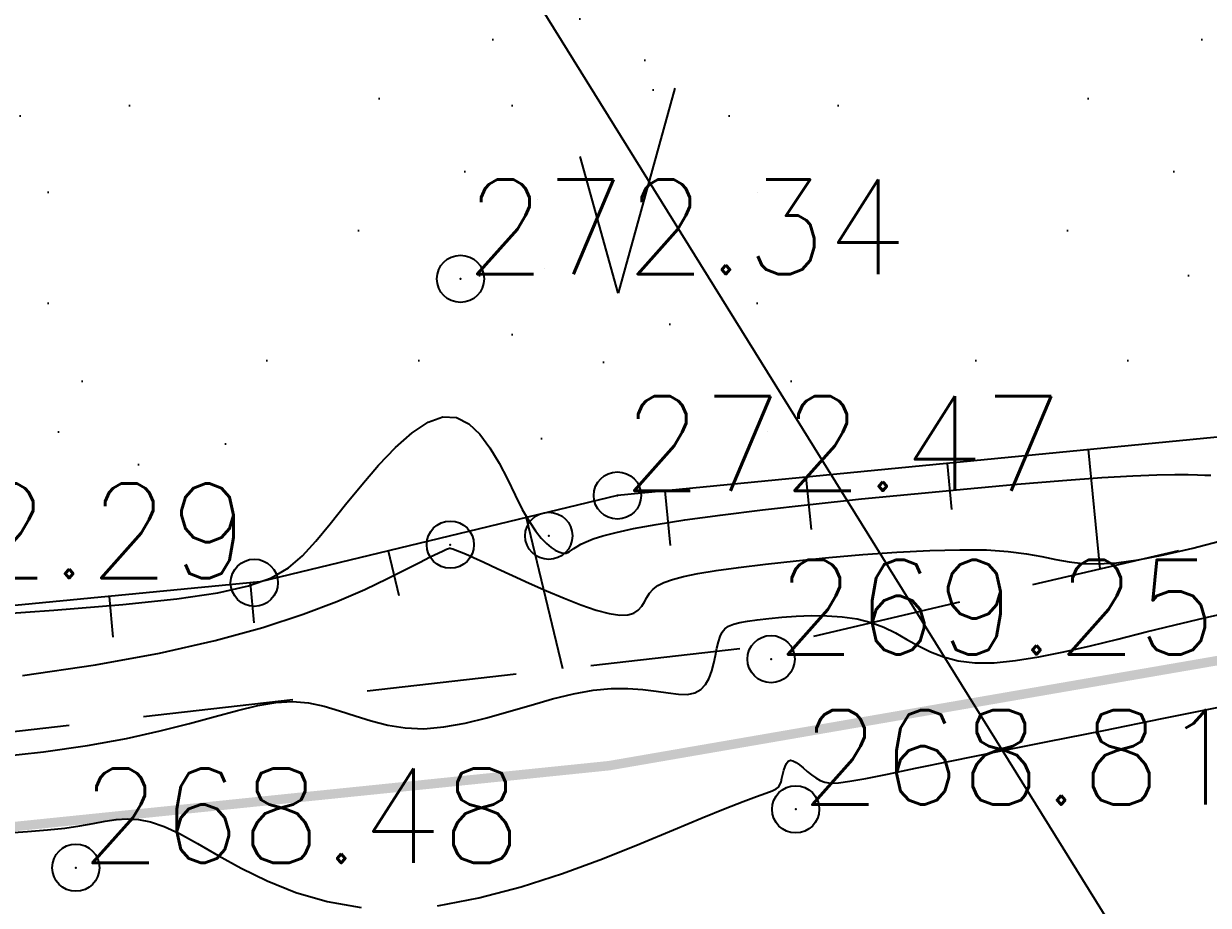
# Model space of a CAD drawing. Header units: millimetres. Extents: x 524954 to 526204, y 9523489 to 9524010.
# Drawn here: x 525904.96 to 525917.5, y 9523654.03 to 9523663.36 of the extents above; entities that cross this region are included whole.
import ezdxf
from ezdxf.enums import TextEntityAlignment as Align

# ---------------------------------------------------------------- set-up
doc = ezdxf.new("R2010")
doc.units = ezdxf.units.MM
doc.header["$PDMODE"] = 32
doc.header["$PDSIZE"] = 0.5
doc.linetypes.add('ACAD_ISO12W100', pattern=[21, 12, -3, 0, -3, 0, -3])
doc.linetypes.add('CACHE2', pattern=[4.7625, 3.175, -1.5875])
for name, color, linetype in [('Bas_Talus', 40, 'CACHE2'), ('Bord Fleuve', 4, 'ACAD_ISO12W100'), ('CN_01_00', 3, 'Continuous'), ('CN_02_00', 4, 'Continuous'), ('CN_10_00', 1, 'Continuous'), ('Haut_Talus', 30, 'Continuous'), ('Route - Route de la corniche de Brazzaville - Tabulations', 7, 'Continuous'), ('Talus', 2, 'Continuous'), ('TopoAlt', 3, 'Continuous'), ('TOPOJIS', 7, 'Continuous'), ('Végétation_Plantation', 70, 'Continuous')]:
    doc.layers.add(name, color=color, linetype=linetype)
doc.styles.add('Simplex 1.0', font='Simplex.shx', dxfattribs={"width": 0.99, "height": 1})

# ---------------------------------------------------------------- blocks, each defined once
blk = doc.blocks.new('TCPOINT M')
at = {"color": 0}
blk.add_point((0, 0), dxfattribs=at)
at = {"layer": 'TopoAlt', "style": 'Simplex 1.0', "width": 0.99}
blk.add_attdef('ALT', (0.15, 0.15), '', height=1, dxfattribs=at)

msp = doc.modelspace()

# ---------------------------------------------------------------- hatches: boundary and pattern name
at = {"layer": 'Bord Fleuve', "ltscale": 0.5}
h = msp.add_hatch(dxfattribs=at)
h.set_pattern_fill('ANSI33', color=256, scale=2, angle=330, style=0)
h.paths.add_polyline_path([(526101.715, 9523771.778), (526101.498, 9523728.689), (526067.042, 9523702.1), (526048.223, 9523678.528), (526031.816, 9523676.184), (526027.837, 9523671.249), (526016.46, 9523661.911), (526012.684, 9523655.259), (526010.342, 9523652.337), (526009.349, 9523649.826), (526002.836, 9523644.901), (526001.359, 9523638.704), (525998.552, 9523634.868), (525992.641, 9523630.59), (525971.373, 9523621.771), (525946.333, 9523622.282), (525936.503, 9523619.892), (525930.695, 9523617.923), (525919.699, 9523615.395), (525895.841, 9523612.948), (525885.599, 9523613.628), (525875.196, 9523613.421), (525867.372, 9523614.558), (525859.164, 9523613.749), (525850.68, 9523611.584), (525842.877, 9523609.413), (525834.137, 9523605.724), (525821.783, 9523602.11), (525815.903, 9523600.185), (525796.184, 9523594.113), (525774.026, 9523585.199), (525767.099, 9523581.761), (525763.989, 9523580.32), (525760.33, 9523578.539), (525748.039, 9523572.413), (525744.059, 9523571.766), (525739.195, 9523569.005), (525726.381, 9523563.785), (525719.788, 9523561.814), (525707.248, 9523554.536), (525700.147, 9523552.212), (525692.212, 9523549.16), (525674.921, 9523545.702), (525662.522, 9523542.332), (525644.942, 9523541.016), (525635.899, 9523540.053), (525621.612, 9523536.522), (525609.298, 9523533.789), (525593.484, 9523529.477), (525590.482, 9523529.837), (525587.338, 9523528.188), (525575.413, 9523524.864), (525573.541, 9523524.376), (525537.559, 9523507.804), (525536.053, 9523507.312), (525509.961, 9523500.658), (525472.702, 9523501.018), (525453.195, 9523495.13), (525425.264, 9523493.316), (525409.725, 9523500.229), (525383.624, 9523517.145), (525374.857, 9523528.592), (525397.503, 9523550.219), (525408.728, 9523544.096), (525423.511, 9523536.311), (525445.736, 9523537.578), (525453.966, 9523539.782), (525464.454, 9523546.087), (525473.153, 9523547.827), (525482.046, 9523548.599), (525491.438, 9523548.246), (525499.251, 9523546.152), (525510.455, 9523545.914), (525524.182, 9523548.573), (525533.752, 9523550.446), (525539.312, 9523550.42), (525543.959, 9523554.529), (525548.966, 9523556.567), (525556.157, 9523559.482), (525565.701, 9523562.659), (525575.687, 9523565.927), (525586.045, 9523569.089), (525592.726, 9523570.833), (525599.232, 9523573.013), (525615.849, 9523577.326), (525625.16, 9523582.583), (525628.685, 9523586.517), (525632.523, 9523586.625), (525648.079, 9523583.088), (525655.429, 9523583.638), (525665.347, 9523586.334), (525670.505, 9523587.365), (525674.974, 9523592.31), (525681.363, 9523595.427), (525690.374, 9523596.897), (525696.726, 9523596.667), (525703.112, 9523600.372), (525712.502, 9523603.181), (525720.951, 9523606.622), (525729.973, 9523611.744), (525735.094, 9523612.577), (525741.896, 9523615.967), (525746.088, 9523618.007), (525749.05, 9523619.379), (525756.94, 9523623.296), (525766.831, 9523627.898), (525804.249, 9523638.101), (525817.576, 9523642.025), (525828.432, 9523644.919), (525839.805, 9523649.896), (525846.166, 9523651.166), (525855.839, 9523655.822), (525867.776, 9523655.711), (525877.503, 9523655.632), (525886.144, 9523654.198), (525894.786, 9523653.829), (525911.157, 9523655.506), (525918.652, 9523656.801), (525925.004, 9523658.249), (525933.183, 9523660.832), (525939.613, 9523663.374), (525944.509, 9523665.893), (525950.393, 9523669.022), (525957.623, 9523672.73), (525962.986, 9523676.276), (525970.165, 9523679.965), (525973.599, 9523682.924), (525976.261, 9523684.646), (525980.145, 9523686.246), (525987.591, 9523689.162), (525991.967, 9523692.966), (525998.543, 9523697.851), (526003.542, 9523703.73), (526012.581, 9523711.677), (526026.66, 9523716.709), (526030.85, 9523726.011), (526046.387, 9523740.613), (526052.355, 9523745.599), (526061.927, 9523759.011), (526073.275, 9523760.379), (526077.818, 9523761.95), (526083.981, 9523762.217)])
h.paths.add_polyline_path([(525512.661, 9523516.101), (525534.357, 9523523.257), (525535.319, 9523520.342), (525513.623, 9523513.186)], flags=24)
h.paths.add_polyline_path([(525743.331, 9523593.045), (525764.315, 9523602.078), (525765.529, 9523599.259), (525744.545, 9523590.226)], flags=24)
h.paths.add_polyline_path([(525983.194, 9523662.071), (526001.508, 9523675.73), (526003.343, 9523673.269), (525985.029, 9523659.611)], flags=24)
at = {"layer": 'Végétation_Plantation', "linetype": 'CACHE2', "ltscale": 0.5}
h = msp.add_hatch(dxfattribs=at)
h.set_pattern_fill('BROUSS', color=256, scale=1.5, style=0)
h.set_pattern_definition([(74.475889, (0, 0), (-3.750000001, 13.500000005), [2.25, -11.761156275]), (74.475889, (3.75, 4.5), (-3.750000001, 13.500000005), [2.25, -11.761156275]), (74.475889, (7.5, 9), (-3.750000001, 13.500000005), [2.25, -11.761156275]), (105.524111, (0, 0), (-7.500000003, 4e-10), [1.5, -12.511156275]), (105.524111, (3.75, 4.5), (-7.500000003, 4e-10), [1.5, -12.511156275]), (105.524111, (7.5, 9), (-7.500000003, 4e-10), [1.5, -12.511156275]), (0, (0.453, 0.484), (3.75, 4.5), [0, -7.5]), (0, (1.468, 1.072), (3.75, 4.5), [0, -7.5]), (0, (1.1713, 1.8804), (3.75, 4.5), [0, -7.5]), (0, (2.327, 1.9907), (3.75, 4.5), [0, -7.5]), (0, (1.64, 3.7912), (3.75, 4.5), [0, -7.5]), (0, (0.3684, 2.1545), (3.75, 4.5), [0, -7.5]), (0, (0.281, 2.4684), (3.75, 4.5), [0, -7.5]), (0, (0.0314, 3.7912), (3.75, 4.5), [0, -7.5]), (0, (-0.7807, 0.2634), (3.75, 4.5), [0, -7.5]), (0, (-0.8588, 0.9984), (3.75, 4.5), [0, -7.5]), (0, (-1.468, 0.19), (3.75, 4.5), [0, -7.5]), (0, (-1.624, 1.2924), (3.75, 4.5), [0, -7.5]), (0, (-1.1242, 1.9905), (3.75, 4.5), [0, -7.5]), (0, (-1.3274, 2.6888), (3.75, 4.5), [0, -7.5]), (0, (-1.9207, 3.5707), (3.75, 4.5), [0, -7.5]), (0, (-0.406, 2.9085), (3.75, 4.5), [0, -7.5]), (0, (-2.53, 2.064), (3.75, 4.5), [0, -7.5]), (0, (-2.7485, 0.6675), (3.75, 4.5), [0, -7.5]), (0, (-1.1235, -0.4347), (3.75, 4.5), [0, -7.5]), (0, (-0.156, -0.7287), (3.75, 4.5), [0, -7.5]), (0, (-0.812, -1.537), (3.75, 4.5), [0, -7.5]), (0, (1.5774, -1.4635), (3.75, 4.5), [0, -7.5]), (0, (0.5466, -0.3245), (3.75, 4.5), [0, -7.5]), (0, (1.468, -0.104), (3.75, 4.5), [0, -7.5])])
h.paths.add_polyline_path([(525951.566, 9523680.225), (525950.037, 9523690.437), (525933.18, 9523690.145), (525919.733, 9523691.118), (525906.384, 9523691.312), (525897.403, 9523692.282), (525894.772, 9523682.066), (525892.628, 9523668.736), (525892.432, 9523659.076), (525903.818, 9523658.766), (525911.909, 9523658.492), (525923.035, 9523660.751), (525931.949, 9523662.737), (525939.231, 9523671.215), (525945.813, 9523673.604), (525952.181, 9523677.416)])

# ---------------------------------------------------------------- linework, layer by layer
at = {"layer": 'Bas_Talus', "ltscale": 0.5, "flags": 128}
msp.add_lwpolyline([(525868.339, 9523656.577), (525877.744, 9523655.063), (525886.609, 9523655.237), (525893.634, 9523654.739), (525901.314, 9523655.465), (525912.972, 9523656.796), (525918.781, 9523658.159), (525925.645, 9523660.086), (525933.631, 9523662.434), (525942.875, 9523667.301), (525945.639, 9523670.2), (525949.012, 9523672.905), (525956.673, 9523675.59), (525961.547, 9523678.515), (525971.16, 9523682.992), (525975.569, 9523685.823), (525979.78, 9523688.287)], dxfattribs=at)
at = {"layer": 'Bord Fleuve', "ltscale": 0.35, "flags": 128}
msp.add_lwpolyline([(525394.064, 9523546.741, 0.1, 0.1, 0), (525403.511, 9523541.057, 0.1, 0.1, 0), (525423.511, 9523536.311, 0.1, 0.1, 0), (525445.736, 9523537.578, 0.1, 0.1, 0), (525453.966, 9523539.782, 0.1, 0.1, 0), (525464.454, 9523546.087, 0.1, 0.1, 0), (525473.153, 9523547.827, 0.1, 0.1, 0), (525482.046, 9523548.599, 0.1, 0.1, 0), (525491.438, 9523548.246, 0.1, 0.1, 0), (525499.251, 9523546.152, 0.1, 0.1, 0), (525510.455, 9523545.914, 0.1, 0.1, 0), (525524.182, 9523548.573, 0.1, 0.1, 0), (525533.752, 9523550.446, 0.1, 0.1, 0), (525539.312, 9523550.42, 0.1, 0.1, 0), (525543.959, 9523554.529, 0.1, 0.1, 0), (525548.966, 9523556.567, 0.1, 0.1, 0), (525556.157, 9523559.482, 0.1, 0.1, 0), (525565.701, 9523562.659, 0.1, 0.1, 0), (525575.687, 9523565.927, 0.1, 0.1, 0), (525586.045, 9523569.089, 0.1, 0.1, 0), (525592.726, 9523570.833, 0.1, 0.1, 0), (525599.232, 9523573.013, 0.1, 0.1, 0), (525615.849, 9523577.326, 0.1, 0.1, 0), (525625.16, 9523582.583, 0.1, 0.1, 0), (525628.685, 9523586.517, 0.1, 0.1, 0), (525632.523, 9523586.625, 0.1, 0.1, 0), (525648.079, 9523583.088, 0.1, 0.1, 0), (525655.429, 9523583.638, 0.1, 0.1, 0), (525665.347, 9523586.334, 0.1, 0.1, 0), (525670.505, 9523587.365, 0.1, 0.1, 0), (525674.974, 9523592.31, 0.1, 0.1, 0), (525674.974, 9523592.31, 0.1, 0.1, 0), (525681.363, 9523595.427, 0.1, 0.1, 0), (525681.363, 9523595.427, 0.1, 0.1, 0), (525690.374, 9523596.897, 0.1, 0.1, 0), (525696.726, 9523596.667, 0.1, 0.1, 0), (525703.112, 9523600.372, 0.1, 0.1, 0), (525712.502, 9523603.181, 0.1, 0.1, 0), (525712.502, 9523603.181, 0.1, 0.1, 0), (525720.951, 9523606.622, 0.1, 0.1, 0), (525729.973, 9523611.744, 0.1, 0.1, 0), (525735.094, 9523612.577, 0.1, 0.1, 0), (525741.896, 9523615.967, 0.1, 0.1, 0), (525746.088, 9523618.007, 0.1, 0.1, 0), (525749.05, 9523619.379, 0.1, 0.1, 0), (525756.94, 9523623.296, 0.1, 0.1, 0), (525766.831, 9523627.898, 0.1, 0.1, 0), (525804.249, 9523638.101, 0.1, 0.1, 0), (525817.576, 9523642.025, 0.1, 0.1, 0), (525828.432, 9523644.919, 0.1, 0.1, 0), (525839.805, 9523649.896, 0.1, 0.1, 0), (525846.166, 9523651.166, 0.1, 0.1, 0), (525855.839, 9523655.822, 0.1, 0.1, 0), (525867.776, 9523655.711, 0.1, 0.1, 0), (525877.503, 9523655.632, 0.1, 0.1, 0), (525886.144, 9523654.198, 0.1, 0.1, 0), (525894.786, 9523653.829, 0.1, 0.1, 0), (525911.157, 9523655.506, 0.1, 0.1, 0), (525918.652, 9523656.801, 0.1, 0.1, 0), (525925.004, 9523658.249, 0.1, 0.1, 0), (525933.183, 9523660.832, 0.1, 0.1, 0), (525939.613, 9523663.374, 0.1, 0.1, 0), (525944.509, 9523665.893, 0.1, 0.1, 0), (525950.393, 9523669.022, 0.1, 0.1, 0), (525957.623, 9523672.73, 0.1, 0.1, 0), (525962.986, 9523676.276, 0.1, 0.1, 0), (525970.165, 9523679.965, 0.1, 0.1, 0), (525970.165, 9523679.965, 0.1, 0.1, 0), (525973.599, 9523682.924, 0.1, 0.1, 0), (525976.261, 9523684.646, 0.1, 0.1, 0), (525980.145, 9523686.246, 0.1, 0.1, 0), (525987.591, 9523689.162, 0.1, 0.1, 0), (525991.967, 9523692.966, 0.1, 0.1, 0), (525998.543, 9523697.851, 0.1, 0.1, 0), (526003.542, 9523703.73, 0.1, 0.1, 0), (526012.581, 9523711.677, 0.1, 0.1, 0), (526026.66, 9523716.709, 0.1, 0.1, 0), (526030.85, 9523726.011, 0.1, 0.1, 0), (526046.387, 9523740.613, 0.1, 0.1, 0), (526052.355, 9523745.599, 0.1, 0.1, 0), (526061.927, 9523759.011, 0.1, 0.1, 0), (526073.275, 9523760.379, 0.1, 0.1, 0), (526077.818, 9523761.95, 0.1, 0.1, 0), (526083.981, 9523762.217, 0.1, 0.1, 0), (526101.715, 9523771.778, 0, 0, 0)], format="xyseb", dxfattribs=at)
at = {"layer": 'CN_01_00', "flags": 128}
for points, elevation in [([(525904.952, 9523656.461), (525905.723, 9523656.572), (525906.401, 9523656.697), (525906.988, 9523656.831), (525907.492, 9523656.97), (525907.919, 9523657.109), (525908.277, 9523657.245), (525908.572, 9523657.372), (525908.812, 9523657.486), (525909.003, 9523657.583), (525909.152, 9523657.658), (525909.265, 9523657.715), (525909.347, 9523657.755), (525909.402, 9523657.781), (525909.438, 9523657.797), (525909.457, 9523657.804), (525909.467, 9523657.807), (525909.472, 9523657.807), (525909.477, 9523657.807), (525909.486, 9523657.806), (525909.502, 9523657.801), (525909.53, 9523657.791), (525909.573, 9523657.774), (525909.636, 9523657.747), (525909.721, 9523657.71), (525909.832, 9523657.659), (525909.972, 9523657.594), (525910.134, 9523657.519), (525910.311, 9523657.438), (525910.496, 9523657.356), (525910.681, 9523657.278), (525910.858, 9523657.209), (525911.02, 9523657.153), (525911.159, 9523657.115), (525911.269, 9523657.099), (525911.354, 9523657.102), (525911.418, 9523657.122), (525911.466, 9523657.153), (525911.502, 9523657.194), (525911.531, 9523657.239), (525911.558, 9523657.287), (525911.586, 9523657.333), (525911.622, 9523657.375), (525911.671, 9523657.412), (525911.737, 9523657.446), (525911.827, 9523657.478), (525911.945, 9523657.509), (525912.097, 9523657.54), (525912.29, 9523657.571), (525912.527, 9523657.604), (525912.812, 9523657.639), (525913.135, 9523657.675), (525913.483, 9523657.709), (525913.843, 9523657.74), (525914.203, 9523657.766), (525914.549, 9523657.784), (525914.868, 9523657.792), (525915.149, 9523657.789), (525915.381, 9523657.774), (525915.574, 9523657.749), (525915.737, 9523657.719), (525915.883, 9523657.689), (525916.023, 9523657.663), (525916.169, 9523657.646), (525916.333, 9523657.641), (525916.525, 9523657.653), (525916.755, 9523657.685), (525917.025, 9523657.738), (525917.334, 9523657.81), (525917.681, 9523657.9)], 271), ([(525909.343, 9523654.024), (525909.78, 9523654.107), (525910.225, 9523654.224), (525910.664, 9523654.366), (525911.088, 9523654.521), (525911.483, 9523654.678), (525911.838, 9523654.826), (525912.142, 9523654.953), (525912.386, 9523655.053), (525912.575, 9523655.126), (525912.715, 9523655.178), (525912.815, 9523655.215), (525912.882, 9523655.241), (525912.924, 9523655.261), (525912.949, 9523655.28), (525912.964, 9523655.304), (525912.976, 9523655.336), (525912.986, 9523655.375), (525912.996, 9523655.416), (525913.007, 9523655.458), (525913.019, 9523655.497), (525913.034, 9523655.529), (525913.052, 9523655.552), (525913.075, 9523655.563), (525913.102, 9523655.558), (525913.135, 9523655.541), (525913.171, 9523655.515), (525913.21, 9523655.482), (525913.253, 9523655.446), (525913.297, 9523655.409), (525913.343, 9523655.376), (525913.389, 9523655.349), (525913.438, 9523655.33), (525913.499, 9523655.322), (525913.584, 9523655.326), (525913.705, 9523655.342), (525913.873, 9523655.372), (525914.101, 9523655.417), (525914.4, 9523655.478), (525914.782, 9523655.556), (525915.254, 9523655.651), (525915.798, 9523655.761), (525916.39, 9523655.88), (525917.007, 9523656.004), (525917.627, 9523656.128)], 269), ([(525904.762, 9523654.792), (525905.003, 9523654.808), (525905.214, 9523654.826), (525905.398, 9523654.846), (525905.558, 9523654.869), (525905.699, 9523654.894), (525905.825, 9523654.918), (525905.943, 9523654.936), (525906.059, 9523654.944), (525906.177, 9523654.937), (525906.306, 9523654.912), (525906.449, 9523654.863), (525906.613, 9523654.787), (525906.803, 9523654.682), (525907.021, 9523654.556), (525907.266, 9523654.42), (525907.539, 9523654.286), (525907.842, 9523654.165), (525908.173, 9523654.067), (525908.533, 9523654.004)], 269)]:
    msp.add_lwpolyline(points, dxfattribs=dict(at, elevation=elevation))
at = {"layer": 'CN_02_00', "elevation": 272, "flags": 128}
msp.add_lwpolyline([(525904.38, 9523657.087), (525905.283, 9523657.152), (525906.013, 9523657.213), (525906.583, 9523657.273), (525907.018, 9523657.337), (525907.343, 9523657.409), (525907.584, 9523657.495), (525907.766, 9523657.599), (525907.914, 9523657.726), (525908.054, 9523657.881), (525908.205, 9523658.065), (525908.369, 9523658.269), (525908.542, 9523658.48), (525908.719, 9523658.686), (525908.898, 9523658.873), (525909.073, 9523659.029), (525909.241, 9523659.142), (525909.399, 9523659.198), (525909.542, 9523659.19), (525909.672, 9523659.125), (525909.79, 9523659.015), (525909.896, 9523658.872), (525909.993, 9523658.709), (525910.082, 9523658.538), (525910.164, 9523658.37), (525910.239, 9523658.219), (525910.31, 9523658.093), (525910.377, 9523657.993), (525910.438, 9523657.915), (525910.493, 9523657.856), (525910.543, 9523657.814), (525910.588, 9523657.786), (525910.626, 9523657.769), (525910.657, 9523657.76), (525910.682, 9523657.756), (525910.702, 9523657.757), (525910.721, 9523657.763), (525910.739, 9523657.773), (525910.76, 9523657.786), (525910.785, 9523657.804), (525910.818, 9523657.825), (525910.859, 9523657.849), (525910.914, 9523657.876), (525910.988, 9523657.906), (525911.091, 9523657.939), (525911.231, 9523657.975), (525911.416, 9523658.015), (525911.656, 9523658.059), (525911.958, 9523658.107), (525912.331, 9523658.158), (525912.779, 9523658.213), (525913.285, 9523658.271), (525913.829, 9523658.329), (525914.389, 9523658.385), (525914.944, 9523658.438), (525915.473, 9523658.485), (525915.955, 9523658.525), (525916.369, 9523658.555), (525916.699, 9523658.574), (525916.953, 9523658.585), (525917.144, 9523658.588), (525917.283, 9523658.588), (525917.384, 9523658.585), (525917.46, 9523658.582), (525917.524, 9523658.581)], dxfattribs=at)
at = {"layer": 'CN_10_00', "elevation": 270, "flags": 128}
msp.add_lwpolyline([(525904.656, 9523655.595), (525905.174, 9523655.654), (525905.64, 9523655.721), (525906.05, 9523655.795), (525906.407, 9523655.874), (525906.718, 9523655.953), (525906.989, 9523656.026), (525907.227, 9523656.091), (525907.439, 9523656.142), (525907.63, 9523656.175), (525907.808, 9523656.185), (525907.978, 9523656.17), (525908.143, 9523656.135), (525908.306, 9523656.087), (525908.471, 9523656.034), (525908.64, 9523655.981), (525908.815, 9523655.936), (525909, 9523655.906), (525909.198, 9523655.897), (525909.41, 9523655.916), (525909.633, 9523655.956), (525909.863, 9523656.013), (525910.097, 9523656.079), (525910.331, 9523656.147), (525910.559, 9523656.213), (525910.78, 9523656.268), (525910.987, 9523656.306), (525911.179, 9523656.323), (525911.354, 9523656.323), (525911.513, 9523656.311), (525911.656, 9523656.294), (525911.782, 9523656.276), (525911.893, 9523656.263), (525911.987, 9523656.261), (525912.065, 9523656.276), (525912.128, 9523656.312), (525912.177, 9523656.366), (525912.215, 9523656.433), (525912.244, 9523656.509), (525912.266, 9523656.59), (525912.283, 9523656.672), (525912.298, 9523656.749), (525912.314, 9523656.817), (525912.331, 9523656.874), (525912.354, 9523656.918), (525912.383, 9523656.954), (525912.422, 9523656.981), (525912.474, 9523657.003), (525912.539, 9523657.021), (525912.622, 9523657.036), (525912.724, 9523657.05), (525912.846, 9523657.065), (525912.985, 9523657.079), (525913.138, 9523657.089), (525913.298, 9523657.095), (525913.461, 9523657.093), (525913.624, 9523657.082), (525913.781, 9523657.06), (525913.929, 9523657.023), (525914.063, 9523656.972), (525914.187, 9523656.911), (525914.308, 9523656.843), (525914.429, 9523656.775), (525914.557, 9523656.711), (525914.696, 9523656.657), (525914.851, 9523656.616), (525915.028, 9523656.595), (525915.23, 9523656.596), (525915.457, 9523656.618), (525915.704, 9523656.657), (525915.969, 9523656.711), (525916.249, 9523656.775), (525916.54, 9523656.846), (525916.84, 9523656.921), (525917.146, 9523656.997), (525917.456, 9523657.07), (525917.769, 9523657.142)], dxfattribs=at)
at = {"layer": 'Haut_Talus', "flags": 128}
msp.add_lwpolyline([(525978.597, 9523692.237), (525974.018, 9523688.382), (525966.818, 9523682.964), (525960.645, 9523679.582), (525955.312, 9523677.652), (525952.977, 9523676.26), (525947.466, 9523674.105), (525946.196, 9523673.287), (525942.046, 9523669.061), (525940.973, 9523667.394), (525929.367, 9523662.865), (525918.098, 9523659.033), (525911.245, 9523658.366), (525907.464, 9523657.452), (525893.828, 9523656.135), (525885.546, 9523656.861), (525878.678, 9523656.843), (525875.144, 9523658.7), (525873.322, 9523660.084)], dxfattribs=at)
at = {"layer": 'Route - Route de la corniche de Brazzaville - Tabulations'}
msp.add_line((525894.266, 9523689.583), (525925.91, 9523638.605), dxfattribs=at)
at = {"layer": 'Talus'}
for p, q in [((525916.226, 9523658.851), (525916.349, 9523657.589)), ((525914.733, 9523658.705), (525914.781, 9523658.218)), ((525913.24, 9523658.56), (525913.294, 9523658.006)), ((525911.747, 9523658.415), (525911.804, 9523657.835)), ((525910.278, 9523658.132), (525910.664, 9523656.533)), ((525908.82, 9523657.78), (525908.934, 9523657.307)), ((525907.359, 9523657.442), (525907.4, 9523657.018)), ((525905.866, 9523657.298), (525905.908, 9523656.865))]:
    msp.add_line(p, q, dxfattribs=at)

# ---------------------------------------------------------------- block references
at = {"layer": 'TOPOJIS'}
ref = msp.add_blockref('TCPOINT M', (525909.585, 9523660.659, 272.34), dxfattribs=at)
ref.add_attrib('ALT', '272.34', (525909.635, 9523660.709, 272.34), dxfattribs={"layer": 'TopoAlt', "height": 1, "style": 'Simplex 1.0', "width": 0.99})
ref = msp.add_blockref('TCPOINT M', (525911.245, 9523658.366, 272.47), dxfattribs=at)
ref.add_attrib('ALT', '272.47', (525911.295, 9523658.416, 272.47), dxfattribs={"layer": 'TopoAlt', "height": 1, "style": 'Simplex 1.0', "width": 0.99})
ref = msp.add_blockref('TCPOINT M', (525907.403, 9523657.442, 272.29), dxfattribs=at)
ref.add_attrib('ALT', '272.29', dxfattribs={"layer": 'TopoAlt', "height": 1, "style": 'Simplex 1.0', "width": 0.99}).set_placement((525907.353, 9523657.492, 272.29), align=Align.RIGHT)
for p in [(525910.519, 9523657.939, 272.28), (525909.477, 9523657.845, 271.02)]:
    msp.add_blockref('TCPOINT M', p, dxfattribs=at)
ref = msp.add_blockref('TCPOINT M', (525912.871, 9523656.634, 269.25), dxfattribs=at)
ref.add_attrib('ALT', '269.25', (525912.921, 9523656.684, 269.25), dxfattribs={"layer": 'TopoAlt', "height": 1, "style": 'Simplex 1.0', "width": 0.99})
ref = msp.add_blockref('TCPOINT M', (525913.131, 9523655.044, 268.81), dxfattribs=at)
ref.add_attrib('ALT', '268.81', (525913.181, 9523655.094, 268.81), dxfattribs={"layer": 'TopoAlt', "height": 1, "style": 'Simplex 1.0', "width": 0.99})
ref = msp.add_blockref('TCPOINT M', (525905.515, 9523654.426, 268.48), dxfattribs=at)
ref.add_attrib('ALT', '268.48', (525905.565, 9523654.476, 268.48), dxfattribs={"layer": 'TopoAlt', "height": 1, "style": 'Simplex 1.0', "width": 0.99})

doc.saveas('drawing.dxf')
